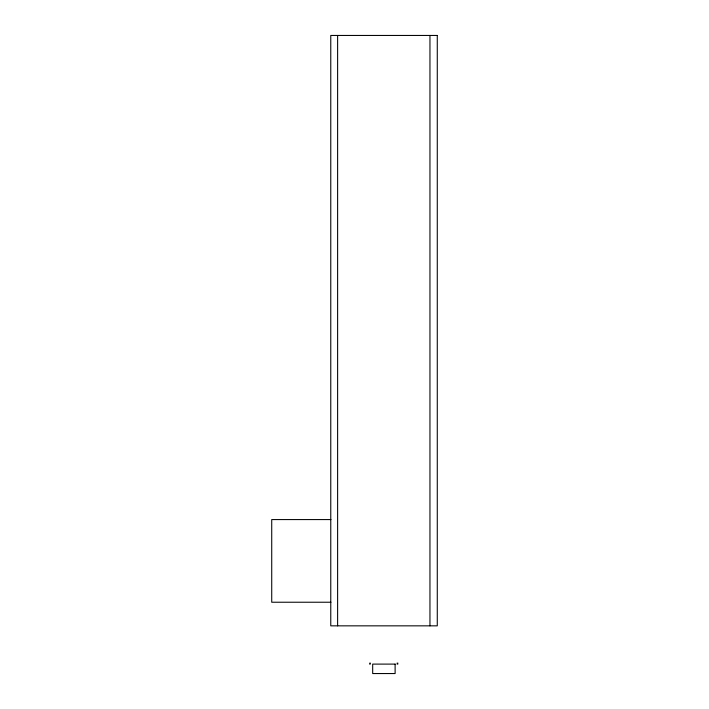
<?xml version="1.0" encoding="UTF-8"?>
<svg xmlns="http://www.w3.org/2000/svg" width="709" height="709" viewBox="0 0 709 709"><rect width="100%" height="100%" fill="white"/><g stroke="black" fill="none" stroke-linecap="round" stroke-linejoin="round"><path stroke-width="1.06" d="M330.943 519.573L271.724 519.573L271.724 602.233L330.943 602.233M369.584 663.163L370.515 663.163M397.005 663.163L397.962 663.163M369.593 664.103L370.32 664.103M397.067 664.103L397.864 664.103M429.955 35.45L429.955 625.843M337.617 35.45L337.617 625.843M437.276 35.45L330.766 35.45L330.766 625.843L437.276 625.843L437.276 35.45M395.117 664.103L372.686 664.103L372.686 673.55L395.117 673.55L395.117 664.103"/></g></svg>
